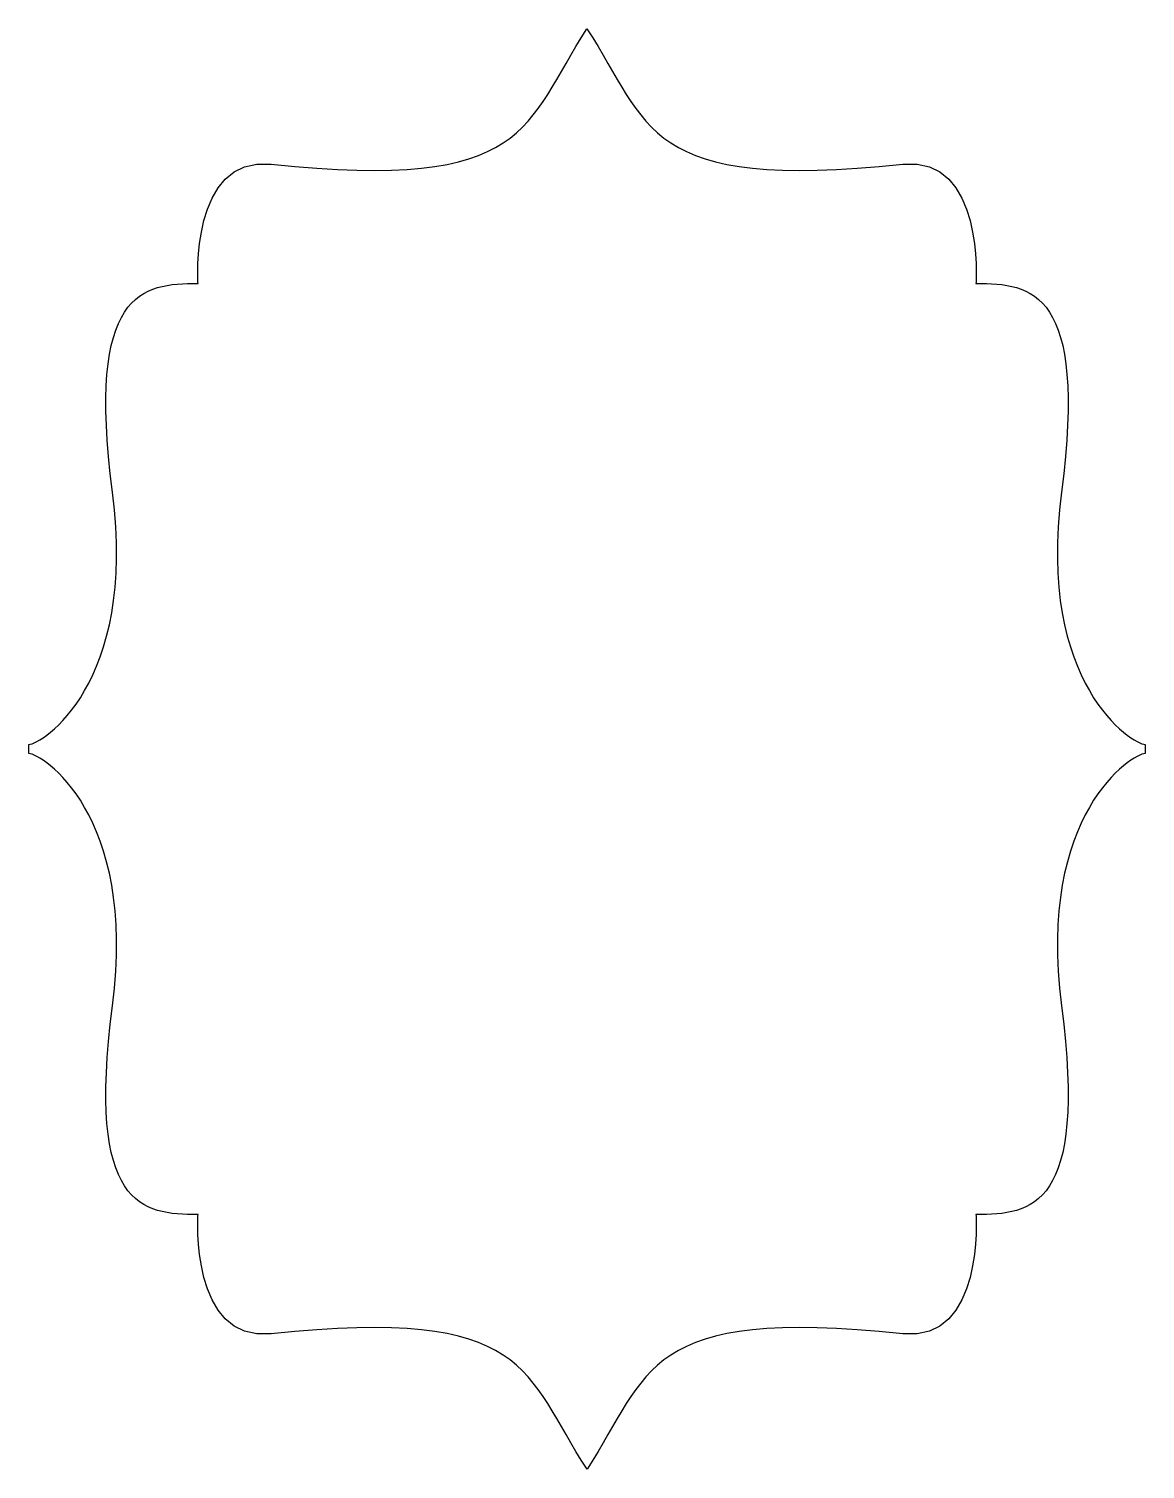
# Model space of a CAD drawing. Header units: centimetres. Extents: x -4.3 to 4.3, y -5.6 to 5.6.
import ezdxf

# ---------------------------------------------------------------- set-up
doc = ezdxf.new("R2010")
doc.units = ezdxf.units.CM
doc.header["$MEASUREMENT"] = 0
doc.layers.add('Camada 1', color=7, linetype='Continuous')

msp = doc.modelspace()

# ---------------------------------------------------------------- linework, layer by layer
at = {"layer": 'Camada 1'}
msp.add_open_spline([(4.30808, 0.03539), (4.21381, 0.03539), (3.46872, 0.4927), (3.66186, 1.98225), (3.66186, 1.98225), (3.86379, 3.53975), (3.433, 3.59282), (3.00217, 3.59282), (3.00217, 3.59282), (3.00217, 3.59282), (3.068, 4.58001), (2.43673, 4.51315), (2.43673, 4.51315), (0.43079, 4.30074), (0.48466, 4.81403), (0, 5.55735), (0, 5.55735), (-0.48464, 4.81403), (-0.43079, 4.30074), (-2.43676, 4.51315), (-2.43676, 4.51315), (-3.06803, 4.58), (-3.0022, 3.59282), (-3.0022, 3.59282), (-3.0022, 3.59282), (-3.43299, 3.59282), (-3.86382, 3.53974), (-3.66189, 1.98225), (-3.66189, 1.98225), (-3.46874, 0.49272), (-4.21381, 0.03539), (-4.30808, 0.03539), (-4.30808, 0.03539), (-4.30808, 0.03539), (-4.30808, -0.03541), (-4.30808, -0.03541), (-4.30808, -0.03541), (-4.21381, -0.03541), (-3.46874, -0.49272), (-3.66186, -1.98224), (-3.66186, -1.98224), (-3.86382, -3.53971), (-3.433, -3.59284), (-3.00217, -3.59284), (-3.00217, -3.59284), (-3.00217, -3.59284), (-3.068, -4.58003), (-2.43673, -4.51317), (-2.43673, -4.51317), (-0.43079, -4.30074), (-0.48463, -4.81405), (0.00003, -5.55735), (0.00003, -5.55735), (0.48467, -4.81406), (0.43082, -4.30074), (2.43679, -4.51317), (2.43679, -4.51317), (3.06806, -4.58), (3.00223, -3.59284), (3.00223, -3.59284), (3.00223, -3.59284), (3.43302, -3.59284), (3.86382, -3.53971), (3.66192, -1.98224), (3.66192, -1.98224), (3.46877, -0.49272), (4.21387, -0.03541), (4.30814, -0.03541), (4.30814, -0.03541), (4.30814, -0.03541), (4.30813, 0.03539), (4.30813, 0.03539), (4.30813, 0.03539), (4.30813, 0.03539), (4.30808, 0.03539), (4.30808, 0.03539)], degree=3, knots=[0, 0, 0, 0, 0.05, 0.05, 0.05, 0.05, 0.1, 0.1, 0.1, 0.1, 0.15, 0.15, 0.15, 0.15, 0.2, 0.2, 0.2, 0.2, 0.25, 0.25, 0.25, 0.25, 0.3, 0.3, 0.3, 0.3, 0.35, 0.35, 0.35, 0.35, 0.4, 0.4, 0.4, 0.4, 0.45, 0.45, 0.45, 0.45, 0.5, 0.5, 0.5, 0.5, 0.55, 0.55, 0.55, 0.55, 0.6, 0.6, 0.6, 0.6, 0.65, 0.65, 0.65, 0.65, 0.7, 0.7, 0.7, 0.7, 0.75, 0.75, 0.75, 0.75, 0.8, 0.8, 0.8, 0.8, 0.85, 0.85, 0.85, 0.85, 0.9, 0.9, 0.9, 0.9, 1, 1, 1, 1], dxfattribs=at)

doc.saveas('drawing.dxf')
